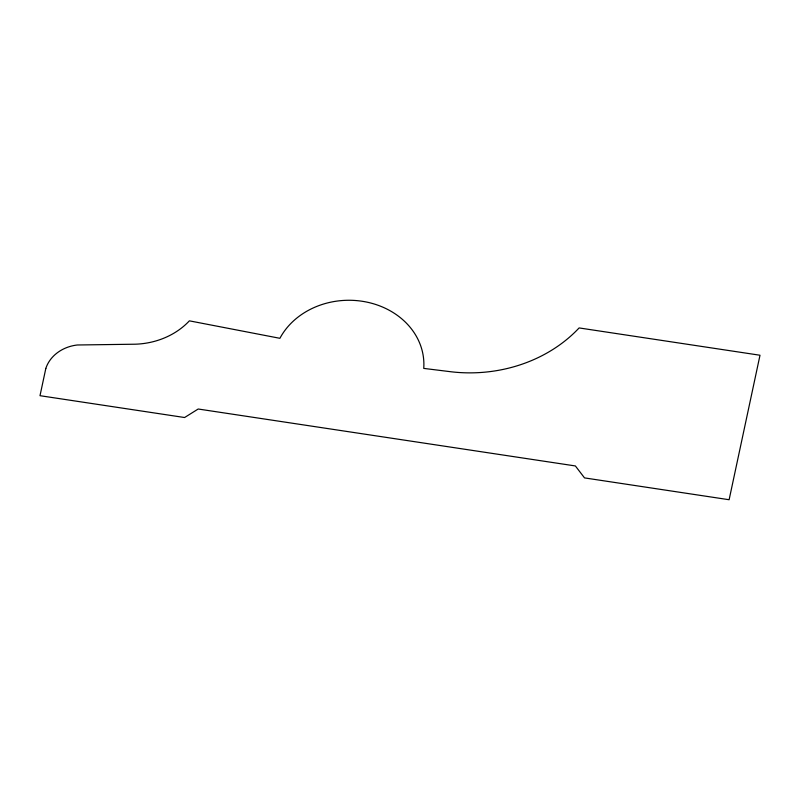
<?xml version="1.0" encoding="UTF-8"?>
<svg xmlns="http://www.w3.org/2000/svg" width="800" height="800" viewBox="0 0 800 800"><rect width="100%" height="100%" fill="white"/><g stroke="black" fill="none" stroke-linecap="round" stroke-linejoin="round"><path stroke-width="1.2" d="M45.83 368.42L40 395.69L184.6 417.52L198.2 409.01L575.38 465.95L584.52 477.9L729.12 499.73L760 355.24L579.11 327.93A139.19 119.06 -1.2 0 1 451.46 371.82L423.74 368.4A75.42 64.51 -1.2 0 0 366.84 302.11A75.42 64.51 -1.2 0 0 279.9 338.31L189.38 320.84A72.25 61.8 -1.2 0 1 135.1 344.21L77.32 344.99A37.58 32.14 -1.2 0 0 45.83 368.42"/></g></svg>
